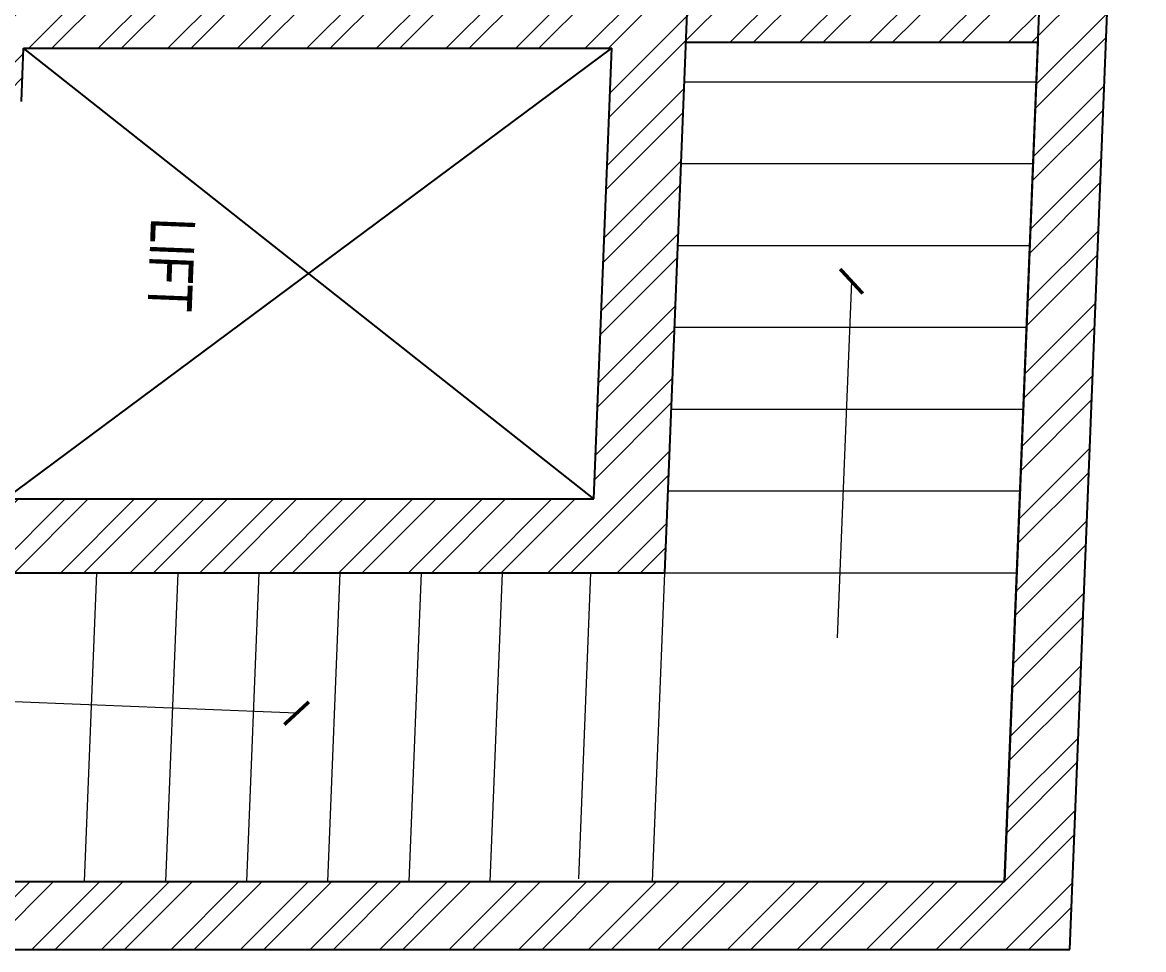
# Model space of a CAD drawing. Header units: feet. Extents: x 3569628 to 3589861, y -5468451 to -5462176.
# Drawn here: x 3586066 to 3589861, y -5468451 to -5465313 of the extents above; entities that cross this region are included whole.
import ezdxf

# ---------------------------------------------------------------- set-up
doc = ezdxf.new("R2010")
doc.units = ezdxf.units.FT
doc.header["$LTSCALE"] = 33
doc.header["$MEASUREMENT"] = 0
doc.layers.add('A-WALL', color=1, linetype='Continuous')
for name, color, linetype, lineweight in [('A-WALL HATCH', 251, 'Continuous', 0), ('LENS_DIMENSION', 193, 'Continuous', 0), ('Steps', 4, 'Continuous', 9)]:
    doc.layers.add(name, color=color, linetype=linetype, lineweight=lineweight)
doc.styles.add('Arial', font='arial.ttf')
doc.styles.get("Standard").update_dxf_attribs({"font": 'GILC____.TTF'})
doc.dimstyles.new('Copy of Minor', dxfattribs={"dimtxt": 150, "dimasz": 80, "dimexe": 70, "dimexo": 70, "dimgap": 0.09, "dimtad": 0, "dimdec": 0, "dimzin": 12, "dimdsep": 46, "dimtxsty": 'Arial', "dimblk": 'ARCHTICK', "dimcen": 0.09, "dimdle": 100, "dimclrd": 252, "dimclre": 253, "dimclrt": 7, "dimadec": 0, "dimazin": 0, "dimtfac": 1, "dimtdec": 0, "dimtmove": 1, "dimatfit": 3, "dimldrblk": 'ARCHTICK', "dimfxl": 1, "dimtolj": 1, "dimtzin": 0, "dimlwd": 0, "dimlwe": 0, "dimarcsym": 0})
pattern_1 = [(45, (-3489110.858865661, 5472592.803711564), (-117.7332790675601, 117.7332790675601), []), (45, (-3489032.370013081, 5472592.803711564), (-117.7332790675601, 117.7332790675601), [])]

# ---------------------------------------------------------------- blocks, each defined once
blk = doc.blocks.new('_ArchTick')
at = {"const_width": 0.15}
blk.add_lwpolyline([(-0.5, -0.5), (0.5, 0.5)], dxfattribs=at)
blk = doc.blocks.new('A$C97deccbb')
at = {"layer": 'A-WALL HATCH'}
h = blk.add_hatch(dxfattribs=at)
h.set_pattern_fill('ANSI32', color=256, scale=444)
h.set_pattern_definition(pattern_1)
h.paths.add_polyline_path([(10.68998300377279, 6045.385734318756), (-221.018370478414, 230), (-1411.962585773319, 230.0000000009313), (-1411.964231402613, 229.9586982140318), (-3883.927488952875, 229.8729709759355), (-16307.00726120546, 230), (-16316.17138612084, 0), (0, 0), (250.0369340442121, 6275.394034966826), (-16052.1458697468, 6274.828678222373), (-16061.31000733096, 6044.828360273503)])
h = blk.add_hatch(dxfattribs=at)
h.set_pattern_fill('ANSI32', color=256, scale=444)
h.set_pattern_definition(pattern_1)
h.paths.add_polyline_path([(-1549.787597171031, 3050.331615439616), (-1610.564862675965, 1524.951811558567), (-3602.146596492268, 1524.88274386432), (-3595.771544259973, 1684.882965045981), (-3825.954357716256, 1684.874982348643), (-3842.290429061279, 1274.874415569939), (-1370.327171511017, 1274.960142807104), (-1289.627867779694, 3300.340637881309), (-3761.591125329957, 3300.254910643213), (-3778.724078203552, 2870.254316217266), (-3548.54126474727, 2870.262298915535), (-3541.369330986403, 3050.262547745369)])
h = blk.add_hatch(dxfattribs=at)
h.set_pattern_fill('ANSI32', color=256, scale=444)
h.set_pattern_definition(pattern_1)
h.paths.add_polyline_path([(-107.8461444387212, 3070.381621719338), (-98.68200685549527, 3300.381939668208), (-1289.627867779694, 3300.340637881309), (-1298.792005363852, 3070.340319932439)])
at = {"layer": 'A-WALL'}
for p, q in [((0, 0), (250.0369340442121, 6275.394034966826)), ((-221.018370478414, 230), (10.68998300377279, 6045.385734318756)), ((-1370.327171511017, 1274.960142807104), (-1289.627867779694, 3300.340637881309)), ((-3602.146596492268, 1524.88274386432), (-1549.787597171031, 3050.331615439616)), ((-3548.54126474727, 2870.262298915535), (-3541.369330986403, 3050.262547745369)), ((-3541.369330986403, 3050.262547745369), (-1549.787597171031, 3050.331615439616)), ((-1610.564862675965, 1524.951811558567), (-3541.369330986403, 3050.262547745369)), ((-1610.564862675965, 1524.951811558567), (-1549.787597171031, 3050.331615439616)), ((-1298.792005363852, 3070.340319932439), (-107.8461444387212, 3070.381621719338)), ((-3602.146596492268, 1524.88274386432), (-1610.564862675965, 1524.951811558567)), ((-3842.290429061279, 1274.874415569939), (-1370.327171511017, 1274.960142807104)), ((-16307.00726120546, 230), (-221.018370478414, 230)), ((-19982.8982773833, 9.313226e-10), (0, 0))]:
    blk.add_line(p, q, dxfattribs=at)
blk.add_lwpolyline([(-107.8461444387212, 3070.381621719338), (-221.018370478414, 230)], dxfattribs=at)
at = {"layer": 'Steps'}
for p, q in [((-1304.10631644912, 2936.962440334261), (-113.1604555239901, 2937.003742120229)), ((-1315.143125626258, 2659.962057412602), (-124.197264701128, 2660.003359199502)), ((-1326.179934803396, 2382.961674491875), (-135.2340738782659, 2383.002976278774)), ((-1337.216743979603, 2105.961291571148), (-146.2708830554038, 2106.002593357116)), ((-1348.253553156741, 1828.960908649489), (-157.3076922325417, 1829.002210436389)), ((-1359.290362333879, 1551.960525728762), (-168.3445014096796, 1552.00182751473)), ((-3334.602320607752, 229.8920214725658), (-3292.965260716155, 1274.8934660675)), ((-3059.939736437053, 229.9015467213467), (-3018.302676545456, 1274.902991316281)), ((-2785.27715226356, 229.9110719701275), (-2743.640092371963, 1274.912516565062)), ((-2510.614568091929, 229.9205972189084), (-2468.977508200333, 1274.922041812911)), ((-2235.951983919367, 229.9301224676892), (-2194.314924027771, 1274.931567061692)), ((-1961.289399747737, 229.9396477164701), (-1919.65233985614, 1274.941092309542)), ((-1661.766024113633, 239.9118061810732), (-1620.525881788693, 1274.951465961523)), ((-1411.964231402613, 229.9586982140318), (-1370.327171511017, 1274.960142807104)), ((-1370.327171511017, 1274.960142807104), (-179.3813105858862, 1275.001444594003))]:
    blk.add_line(p, q, dxfattribs=at)
at = {"layer": 'A-WALL', "insert": (-2959.516599602066, 2471.782429485582), "char_height": 150, "attachment_point": 1, "rotation": 267.7183126537492}
blk.add_mtext_dynamic_manual_height_columns('LIFT', width=1794.778817917754, gutter_width=500.0000000000002, heights=[1478.789984313527], dxfattribs=at)
at = {"layer": 'Steps'}
for points in [[(-738.7764398818834, 2261.724017898552), (-786.8698575804009, 1054.681755517609)], [(-2616.966669199988, 799.8403144208714), (-4070.81310277991, 857.7674027914181)]]:
    blk.add_leader(points, dimstyle='Copy of Minor', dxfattribs=at)

msp = doc.modelspace()

# ---------------------------------------------------------------- block references
at = {"layer": 'LENS_DIMENSION'}
msp.add_blockref('A$C97deccbb', (3589610.950116514, -5468451.022900381), dxfattribs=at)

doc.saveas('drawing.dxf')
